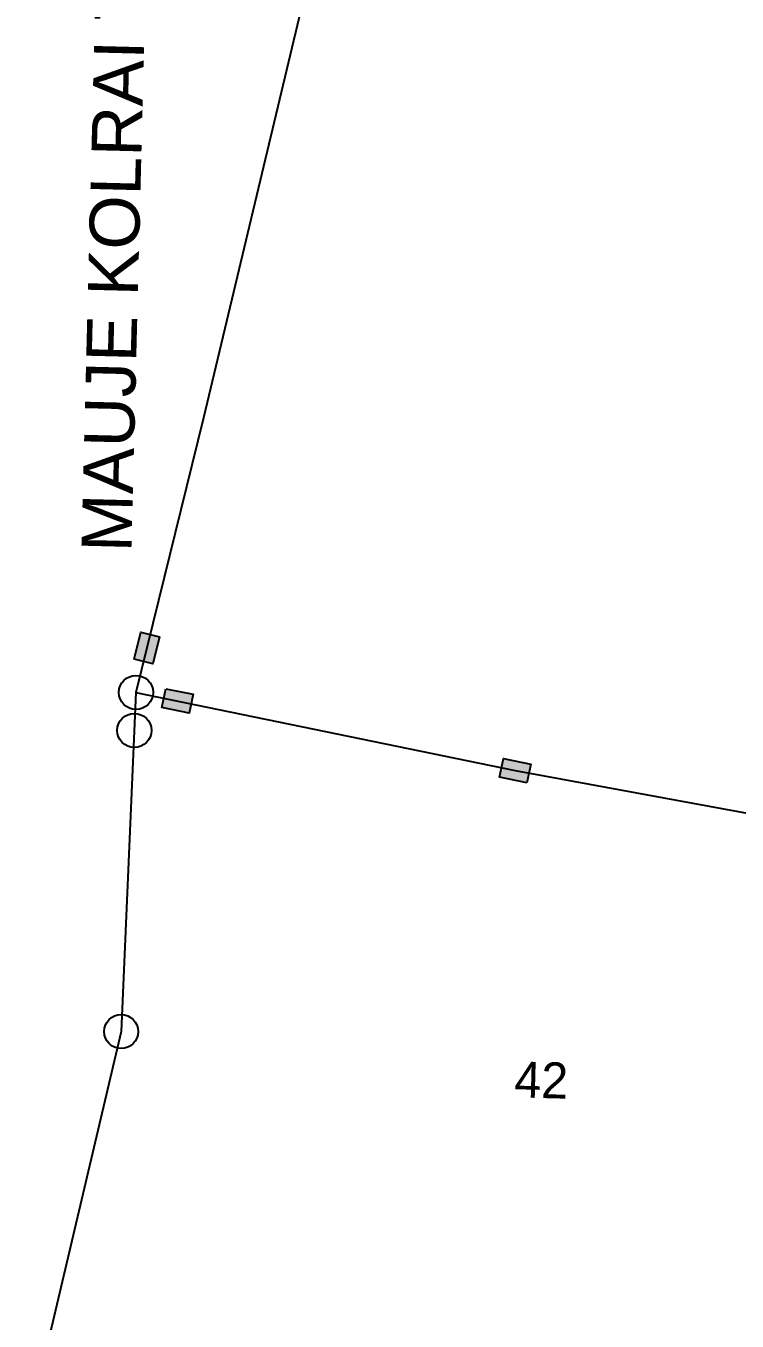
# Model space of a CAD drawing. Header units: metres. Extents: x 281733 to 284660, y 2048347 to 2052315.
# Drawn here: x 281976 to 282267, y 2049925 to 2050456 of the extents above; entities that cross this region are included whole.
import ezdxf
from ezdxf.enums import TextEntityAlignment as Align

# ---------------------------------------------------------------- set-up
doc = ezdxf.new("R2010")
doc.units = ezdxf.units.M
doc.header["$MEASUREMENT"] = 0
for name, color, linetype in [('POLY_PARCEL', 6, 'Continuous'), ('TEXT_MAPOUT', 7, 'Continuous'), ('TEXT_PARCEL', 7, 'Continuous'), ('V_BOUND_LINE', 7, 'Continuous')]:
    doc.layers.add(name, color=color, linetype=linetype)
doc.styles.get("Standard").update_dxf_attribs({"font": 'arial.ttf'})
doc.styles.add('TEXT_MAP', font='', dxfattribs={"height": 2.5})
doc.styles.get('TEXT_MAP').set_extended_font_data('Kruti Dev 050')

msp = doc.modelspace()

# ---------------------------------------------------------------- hatches: boundary and pattern name
for points in [[(282030.96, 2050205.79), (282023.31, 2050207.68), (282020.59, 2050196.61), (282028.24, 2050194.73)], [(282043.04, 2050174.46), (282044.63, 2050182.18), (282033.47, 2050184.49), (282031.88, 2050176.77)], [(282171.68, 2050155.92), (282170.09, 2050148.2), (282181.25, 2050145.89), (282182.84, 2050153.61)]]:
    msp.add_hatch(color=256).paths.add_polyline_path(points)

# ---------------------------------------------------------------- linework, layer by layer
for points in [[(282020.59, 2050196.61), (282023.31, 2050207.68), (282030.96, 2050205.79), (282028.24, 2050194.73)], [(282033.47, 2050184.49), (282044.63, 2050182.18), (282043.04, 2050174.46), (282031.88, 2050176.77)], [(282181.25, 2050145.89), (282170.09, 2050148.2), (282171.68, 2050155.92), (282182.84, 2050153.61)]]:
    msp.add_lwpolyline(points, close=True)
for centre in [(282021.29, 2050182.98), (282020.61, 2050167.41), (282015.21, 2050044.03)]:
    msp.add_circle(centre, 6.97)
at = {"layer": 'POLY_PARCEL'}
for p, q in [((282021.29, 2050182.98), (282176.46, 2050150.91)), ((282176.46, 2050150.91), (282329.43, 2050122.9))]:
    msp.add_line(p, q, dxfattribs=at)
at = {"layer": 'V_BOUND_LINE'}
for p, q in [((282091.72, 2050475.19), (282048.96, 2050295.42)), ((282048.96, 2050295.42), (282021.29, 2050182.98)), ((282021.29, 2050182.98), (282015.21, 2050044.03)), ((282015.21, 2050044.03), (281976.24, 2049878.58))]:
    msp.add_line(p, q, dxfattribs=at)

# ---------------------------------------------------------------- texts
at = {"layer": 'TEXT_MAPOUT'}
msp.add_text('MAUJE KOLRAI TALUKA ALIBAG CHI SHIV', height=20.4704, rotation=88.555, dxfattribs=at).set_placement((282019.38, 2050240.21))
at = {"layer": 'TEXT_PARCEL', "style": 'TEXT_MAP'}
msp.add_text('42', height=14.739, rotation=358.555, dxfattribs=at).set_placement((282187.16, 2050024.3), align=Align.MIDDLE)

doc.saveas('drawing.dxf')
